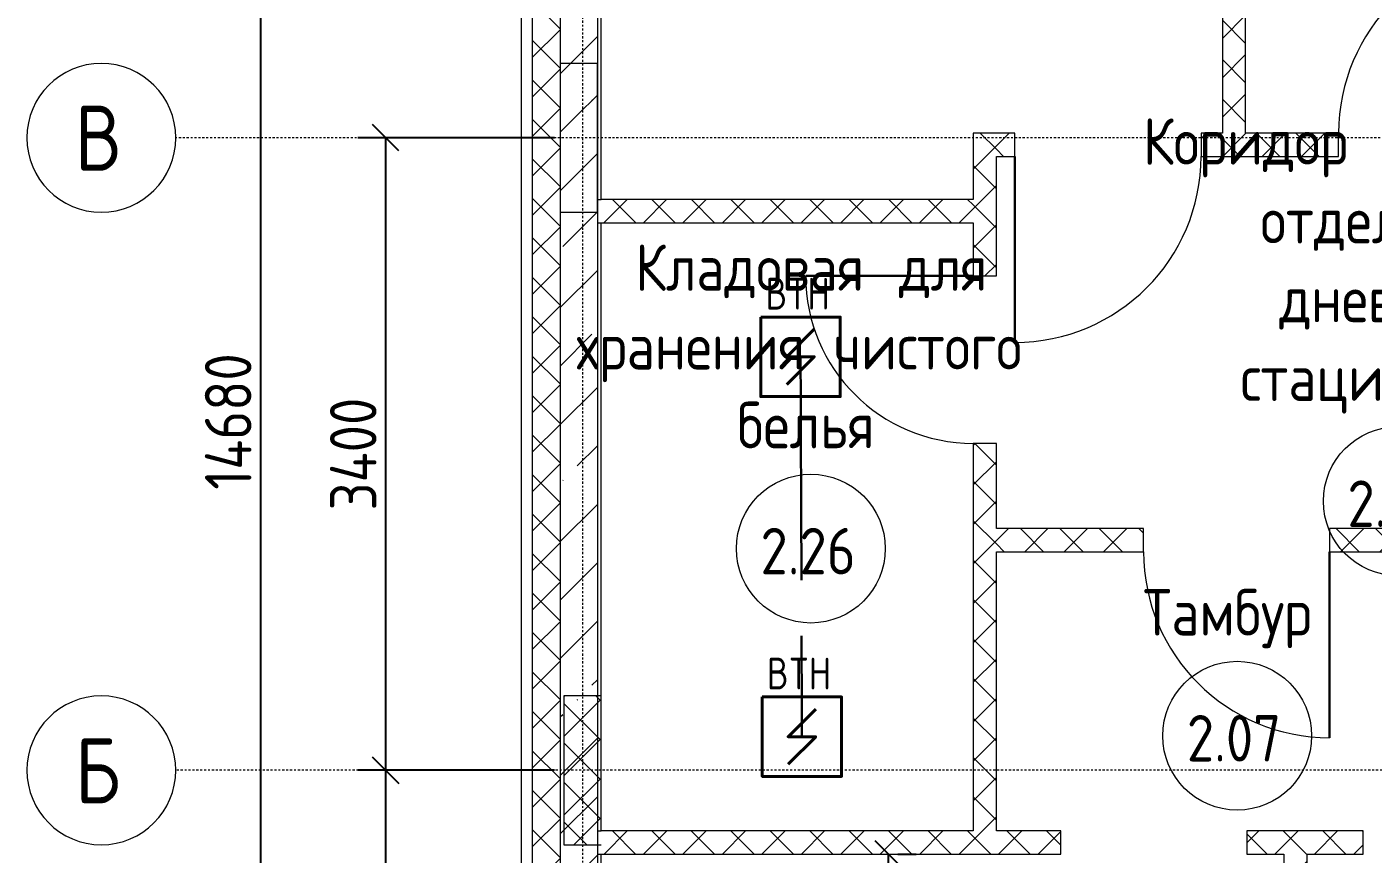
# Model space of a CAD drawing. Header units: millimetres. Extents: x -174154 to -170572, y -111302 to -109817.
# Drawn here: x -171778.7 to -171706.4, y -110574.6 to -110530.2 of the extents above; entities that cross this region are included whole.
import ezdxf

# ---------------------------------------------------------------- set-up
doc = ezdxf.new("R2010")
doc.units = ezdxf.units.MM
doc.set_wipeout_variables(frame=1)
doc.linetypes.add('ACAD_ISO02W100', pattern=[15, 12, -3])
doc.linetypes.add('ADSK_Линия сетки', pattern=[21, 12, -3, 3, -3])
doc.layers.get('Defpoints').update_dxf_attribs({"color": 70})
for name, color, linetype, lineweight in [('!Подложка', 252, 'ACAD_ISO02W100', 25), ('Двери', 7, 'Continuous', 18), ('Кабель ПС', 20, 'ACAD_ISO02W100', 30), ('Колонны', 7, 'Continuous', 18), ('Марки помещений', 7, 'Continuous', 18), ('Оси', 7, 'Continuous', 9), ('Панель', 7, 'Continuous', 18), ('ПС', 1, 'Continuous', 50), ('Размеры', 7, 'Continuous', 9), ('Стены разрез', 7, 'Continuous', 40), ('Стены штриховка', 7, 'Continuous', 18)]:
    doc.layers.add(name, color=color, linetype=linetype, lineweight=lineweight)
doc.styles.add('GOST Common', font='GOST Common.ttf', dxfattribs={"width": 0.9, "height": 250})
doc.styles.add('GOST Common_1', font='GOST Common.ttf', dxfattribs={"width": 0.9, "height": 350})
doc.styles.get("Standard").update_dxf_attribs({"font": 'GOST_A.TTF'})
doc.dimstyles.new('ADSK_Проверочный', dxfattribs={"dimscale": 304.8, "dimtxt": 251.428749, "dimasz": 0.463911, "dimexe": 0.492126, "dimexo": 0.492126, "dimgap": 0.164042, "dimtad": 1, "dimdec": 0, "dimdsep": 46, "dimtxsty": 'GOST Common', "dimblk1": 'OBLIQUE', "dimblk2": 'OBLIQUE', "dimsah": 1, "dimcen": 0.09, "dimazin": 0, "dimtfac": 1, "dimtdec": 4, "dimtix": 1, "dimtmove": 0, "dimatfit": 3, "dimfxl": 1, "dimtvp": 1, "dimtolj": 1, "dimtzin": 0, "dimarcsym": 2})
pattern_1 = [(45, (30280, 12305), (-106.066, 106.066), []), (135, (30280, 12305), (-106.066, -106.066), [])]

# ---------------------------------------------------------------- blocks, each defined once
blk = doc.blocks.new('*U11')
at = {"layer": 'ПС', "ltscale": 300, "insert": (138.9, 388.4), "char_height": 120, "width": 281.478, "attachment_point": 5, "bg_fill": 3, "box_fill_scale": 1, "bg_fill_color": 256, "bg_fill_transparency": 0}
blk.add_mtext('BTH', dxfattribs=at)
blk.add_wipeout([(0, 300), (300, 300), (300, 0), (0, 0)]).dxf.layer = 'ПС'
at = {"layer": 'ПС', "color": 1, "lineweight": 40}
blk.add_lwpolyline([(0, 300), (300, 300), (300, 0), (0, 0)], close=True, dxfattribs=at)
at = {"layer": 'ПС', "lineweight": 40, "ltscale": 100}
blk.add_lwpolyline([(202.1, 254.3), (97.9, 150), (202.1, 150), (97.9, 45.7)], dxfattribs=at)
blk = doc.blocks.new('AC_Дверь_Однопольная_ПВХ - 960х2080h М ОЛ Глухой низ с доводчиком-799938-В_АР_ПЭ_02 Этаж')
at = {"layer": 'Панель', "lineweight": 30}
blk.add_line((500, 62.5), (500, 1062.5), dxfattribs=at)
at = {"layer": 'Панель'}
blk.add_arc((500, 62.5), 1000, 90, 180, dxfattribs=at)
blk = doc.blocks.new('AC_Дверь_Однопольная_ПВХ - 860х2080h В Л-799853-В_АР_ПЭ_02 Этаж')
at = {"layer": 'Панель', "lineweight": 30}
blk.add_line((450, 62.5), (450, 962.5), dxfattribs=at)
at = {"layer": 'Панель'}
blk.add_arc((450, 62.5), 900, 90, 180, dxfattribs=at)
blk = doc.blocks.new('AC_Дверь_Однопольная_ДеревяннаяНаружная_ГОСТ24698-81 - 960х2080h Г-799396-В_АР_ПЭ_02 Этаж')
at = {"layer": 'Панель', "lineweight": 30}
blk.add_line((-500, 62.5), (-500, 1062.5), dxfattribs=at)
at = {"layer": 'Панель'}
blk.add_arc((-500, 62.5), 1000, 0, 90, dxfattribs=at)
blk = doc.blocks.new('AC_Дверь_Однопольная_ДеревяннаяНаружная_ГОСТ24698-81 - 960х2080h ГЛ-799317-В_АР_ПЭ_02 Этаж')
at = {"layer": 'Панель', "lineweight": 30}
blk.add_line((500, 62.5), (500, 1062.5), dxfattribs=at)
at = {"layer": 'Панель'}
blk.add_arc((500, 62.5), 1000, 90, 180, dxfattribs=at)
blk = doc.blocks.new('Ось сетки - D8-4846-В_АР_ПЭ_02 Этаж')
at = {"layer": 'Оси', "lineweight": 18}
for start, end in [(360, 180), (180, 360)]:
    blk.add_arc((0, 0), 4, start, end, dxfattribs=at)
blk = doc.blocks.new('_Oblique')
at = {"color": 0, "linetype": 'ByBlock', "lineweight": -2}
blk.add_line((-0.5, -0.5), (0.5, 0.5), dxfattribs=at)
blk = doc.blocks.new('*D506')
at = {"layer": 'Defpoints', "color": 0, "transparency": 16777216}
for p in [(-727.1, 5465), (330, 5465), (330, 315)]:
    blk.add_point(p, dxfattribs=at)
at = {"layer": 'Размеры', "color": 0, "lineweight": -2, "transparency": 16777216}
for p, q in [((180, 5465), (-877.1, 5465)), ((-727.1, 315), (-727.1, 5465)), ((180, 315), (-877.1, 315))]:
    blk.add_line(p, q, dxfattribs=at)
at = {"layer": 'Размеры', "color": 0, "lineweight": -2, "transparency": 16777216, "xscale": 141.4, "yscale": 141.4, "zscale": 141.4}
for p, rotation in [((-727.1, 5465), 90), ((-727.1, 315), 270)]:
    blk.add_blockref('_Oblique', p, dxfattribs=dict(at, rotation=rotation))
at = {"layer": 'Размеры', "color": 0, "transparency": 16777216, "insert": (-902.1, 2890), "char_height": 250, "width": 700.591, "attachment_point": 5, "rotation": 90, "style": 'GOST Common'}
blk.add_mtext('\\A1;5150', dxfattribs=at)
blk = doc.blocks.new('ADSK_Марка_Помещение_2_ГОСТ21-501-2011 - Имя и Категория-86712-В_АР_ПЭ_02 Этаж')
at = {"layer": 'Марки помещений'}
blk.add_circle((0, 0), 4, dxfattribs=at)
blk = doc.blocks.new('*D507')
at = {"layer": 'Defpoints', "color": 0, "transparency": 16777216}
for p in [(-727.1, 8865), (330, 8865), (330, 5465)]:
    blk.add_point(p, dxfattribs=at)
at = {"layer": 'Размеры', "color": 0, "lineweight": -2, "transparency": 16777216}
for p, q in [((180, 8865), (-877.1, 8865)), ((-727.1, 5465), (-727.1, 8865)), ((180, 5465), (-877.1, 5465))]:
    blk.add_line(p, q, dxfattribs=at)
at = {"layer": 'Размеры', "color": 0, "lineweight": -2, "transparency": 16777216, "xscale": 141.4, "yscale": 141.4, "zscale": 141.4}
for p, rotation in [((-727.1, 8865), 90), ((-727.1, 5465), 270)]:
    blk.add_blockref('_Oblique', p, dxfattribs=dict(at, rotation=rotation))
at = {"layer": 'Размеры', "color": 0, "transparency": 16777216, "insert": (-902.1, 7165), "char_height": 250, "width": 782.412, "attachment_point": 5, "rotation": 90, "style": 'GOST Common'}
blk.add_mtext('\\A1;3400', dxfattribs=at)
blk = doc.blocks.new('*D508')
at = {"layer": 'Defpoints', "color": 0, "transparency": 16777216}
for p in [(-1399.35439, 14680), (0, 14680), (0, 0)]:
    blk.add_point(p, dxfattribs=at)
at = {"layer": 'Размеры', "color": 0, "lineweight": -2, "transparency": 16777216}
for p, q in [((-150, 14680), (-1549.35439, 14680)), ((-1399.35439, 0), (-1399.35439, 14680)), ((-150, 0), (-1549.35439, 0))]:
    blk.add_line(p, q, dxfattribs=at)
at = {"layer": 'Размеры', "color": 0, "lineweight": -2, "transparency": 16777216, "xscale": 141.4, "yscale": 141.4, "zscale": 141.4}
for p, rotation in [((-1399.35439, 14680), 90), ((-1399.35439, 0), 270)]:
    blk.add_blockref('_Oblique', p, dxfattribs=dict(at, rotation=rotation))
at = {"layer": 'Размеры', "color": 0, "transparency": 16777216, "insert": (-1574.35439, 7340), "char_height": 250, "width": 915.3711068, "attachment_point": 5, "rotation": 90, "style": 'GOST Common'}
blk.add_mtext('\\A1;14680', dxfattribs=at)
blk = doc.blocks.new('*D510')
at = {"layer": 'Defpoints', "color": 0, "transparency": 16777216}
for p in [(1874.7, 5014.8), (1974.7, 5014.8), (1581.3, 4183.8)]:
    blk.add_point(p, dxfattribs=at)
at = {"layer": 'Размеры', "color": 0, "lineweight": -2, "transparency": 16777216}
for p, q in [((1974.7, 4183.8), (1974.7, 5014.8)), ((2024.7, 5014.8), (2124.7, 5014.8)), ((1731.3, 4183.8), (2124.7, 4183.8))]:
    blk.add_line(p, q, dxfattribs=at)
at = {"layer": 'Размеры', "color": 0, "lineweight": -2, "transparency": 16777216, "xscale": 141.4, "yscale": 141.4, "zscale": 141.4}
for p, rotation in [((1974.7, 5014.8), 90), ((1974.7, 4183.8), 270)]:
    blk.add_blockref('_Oblique', p, dxfattribs=dict(at, rotation=rotation))
at = {"layer": 'Размеры', "color": 0, "lineweight": 20, "transparency": 16777216, "insert": (1799.7, 4599.3), "char_height": 250, "width": 511.381, "attachment_point": 5, "rotation": 90, "style": 'GOST Common'}
blk.add_mtext('\\A1;831', dxfattribs=at)
blk = doc.blocks.new('A$C02fe7d8c')
at = {"layer": 'Колонны', "lineweight": 20, "true_color": 0x636466}
h = blk.add_hatch(dxfattribs=at)
h.set_pattern_fill('FP_3', color=251, style=0, pattern_type=2)
h.set_pattern_definition([(45, (30280, 12305), (-314.309, 314.309), []), (45, (30594.3, 12305), (-314.309, 314.309), [222.25, -111.125])])
h.paths.add_polyline_path([(210, 8465), (410, 8465), (410, 9265), (210, 9265)])
at = {"layer": 'Стены разрез', "lineweight": 20, "true_color": 0x636466}
h = blk.add_hatch(dxfattribs=at)
h.set_pattern_fill('FP_1', color=251, style=0, pattern_type=2)
h.set_pattern_definition(pattern_1)
h.paths.add_polyline_path([(120.7, 210), (210, 210), (210, 14470), (60, 14470), (60, 210)])
h = blk.add_hatch(dxfattribs=at)
h.set_pattern_fill('FP_2', color=251, style=0, pattern_type=2)
h.set_pattern_definition([(45, (30280, 12305), (-314.309, 314.309), []), (45, (30594.3, 12305), (-314.309, 314.309), [555.625, -111.125, 3.353, -107.772])])
h.paths.add_polyline_path([(210, 410), (410, 410), (410, 14270), (210, 14270), (210, 430)])
h = blk.add_hatch(dxfattribs=at)
h.set_pattern_fill('FP_1', color=251, style=0, pattern_type=2)
h.set_pattern_definition(pattern_1)
h.paths.add_polyline_path([(3895, 8890), (3895, 14270), (3770, 14270), (3770, 8890)])
h = blk.add_hatch(dxfattribs=at)
h.set_pattern_fill('FP_1', color=251, style=0, pattern_type=2)
h.set_pattern_definition(pattern_1)
h.paths.add_polyline_path([(2430, 5139.8), (2555, 5139.8), (2555, 7222.5), (2430, 7222.5)])
h.paths.add_polyline_path([(2430, 8122.5), (2555, 8122.5), (2555, 8890), (2430, 8890), (2430, 8408.5)])
h = blk.add_hatch(dxfattribs=at)
h.set_pattern_fill('FP_1', color=251, style=0, pattern_type=2)
h.set_pattern_definition(pattern_1)
h.paths.add_polyline_path([(14929.9, 8765), (14929.9, 8890), (12905, 8890), (12905, 8765), (13430, 8765)])
h.paths.add_polyline_path([(11905, 8765), (11905, 8890), (9420, 8890), (9420, 8765)])
h.paths.add_polyline_path([(8420, 8765), (8420, 8890), (5395, 8890), (5395, 8765)])
h.paths.add_polyline_path([(3655, 8765), (4395, 8765), (4395, 8890), (3655, 8890)])
h.paths.add_polyline_path([(2555, 8765), (2655, 8765), (2655, 8890), (2555, 8890)])
h = blk.add_hatch(dxfattribs=at)
h.set_pattern_fill('FP_1', color=251, style=0, pattern_type=2)
h.set_pattern_definition(pattern_1)
h.paths.add_polyline_path([(2430, 8408.5), (2430, 8533.5), (410, 8533.5), (410, 8408.5), (430, 8408.5)])
h = blk.add_hatch(dxfattribs=at)
h.set_pattern_fill('FP_1', color=251, style=0, pattern_type=2)
h.set_pattern_definition(pattern_1)
h.paths.add_polyline_path([(12807.5, 6640), (12807.5, 6765), (12207.5, 6765), (12207.5, 6640)])
h.paths.add_polyline_path([(11207.5, 6640), (11207.5, 6765), (4346.3, 6765), (4346.3, 6640), (9896.3, 6640)])
h.paths.add_polyline_path([(3125.2, 6640), (3346.3, 6640), (3346.3, 6765), (2555, 6765), (2555, 6640)])
h = blk.add_hatch(dxfattribs=at)
h.set_pattern_fill('FP_1', color=251, style=0, pattern_type=2)
h.set_pattern_definition(pattern_1)
h.paths.add_polyline_path([(230, 5065), (430, 5065), (430, 5865), (230, 5865)])
h = blk.add_hatch(dxfattribs=at)
h.set_pattern_fill('FP_1', color=251, style=0, pattern_type=2)
h.set_pattern_definition(pattern_1)
h.paths.add_polyline_path([(4101, 5014.8), (4226, 5014.8), (4226, 5139.8), (3901, 5139.8), (3901, 5014.8)])
h.paths.add_polyline_path([(2901, 5014.8), (2901, 5139.8), (410, 5139.8), (410, 5014.8), (430, 5014.8)])
h = blk.add_hatch(dxfattribs=at)
h.set_pattern_fill('FP_1', color=251, style=0, pattern_type=2)
h.set_pattern_definition(pattern_1)
h.paths.add_polyline_path([(7730, 5014.8), (7730, 5139.8), (5526, 5139.8), (5526, 5014.8), (6129.8, 5014.8)])
h.paths.add_polyline_path([(4526, 5014.8), (4526, 5139.8), (4226, 5139.8), (4226, 5014.8)])
h = blk.add_hatch(dxfattribs=at)
h.set_pattern_fill('FP_1', color=251, style=0, pattern_type=2)
h.set_pattern_definition(pattern_1)
h.paths.add_polyline_path([(4101, 410), (4226, 410), (4226, 5014.8), (4101, 5014.8), (4101, 430)])
at = {"layer": 'Колонны', "color": 251, "lineweight": 20, "true_color": 0x636466}
for p, q in [((410, 9265), (210, 9265)), ((210, 9265), (210, 8465)), ((410, 8465), (410, 9265)), ((210, 8465), (410, 8465))]:
    blk.add_line(p, q, dxfattribs=at)
at = {"layer": 'Оси', "linetype": 'ADSK_Линия сетки'}
for p, q in [((330, 16592.9), (330, -2195)), ((32780, 8865), (-1856.4, 8865)), ((32579.7, 5465), (-1856.4, 5465))]:
    blk.add_line(p, q, dxfattribs=at)
at = {"layer": 'Стены разрез', "color": 251, "lineweight": 20, "true_color": 0x636466}
for p, q in [((0, 14680), (0, 0)), ((430, 8533.5), (430, 14250)), ((3770, 14250), (3770, 8890)), ((3895, 8890), (3895, 14250)), ((2655, 8890), (2430, 8890)), ((2430, 8890), (2430, 8533.5)), ((2655, 8765), (2655, 8890)), ((3770, 8890), (3655, 8890)), ((3655, 8890), (3655, 8765)), ((4395, 8890), (3895, 8890)), ((4395, 8765), (4395, 8890)), ((2555, 8122.5), (2555, 8765)), ((2555, 8765), (2655, 8765)), ((3655, 8765), (4395, 8765)), ((2430, 8533.5), (430, 8533.5)), ((430, 5139.8), (430, 8408.5)), ((430, 8408.5), (2430, 8408.5)), ((2430, 8408.5), (2430, 8122.5)), ((2430, 8122.5), (2555, 8122.5)), ((2555, 7222.5), (2430, 7222.5)), ((2430, 7222.5), (2430, 5139.8)), ((2555, 6765), (2555, 7222.5)), ((3346.3, 6765), (2555, 6765)), ((3346.3, 6640), (3346.3, 6765)), ((11207.5, 6765), (4346.3, 6765)), ((4346.3, 6765), (4346.3, 6640)), ((2555, 5139.8), (2555, 6640)), ((2555, 6640), (3346.3, 6640)), ((4346.3, 6640), (5621.3, 6640)), ((430, 5865), (230, 5865)), ((230, 5865), (230, 5065)), ((430, 5139.8), (430, 5865)), ((2430, 5139.8), (430, 5139.8)), ((2901, 5139.8), (2555, 5139.8)), ((2901, 5014.8), (2901, 5139.8)), ((4526, 5139.8), (3901, 5139.8)), ((3901, 5139.8), (3901, 5014.8)), ((4526, 5014.8), (4526, 5139.8)), ((230, 5065), (430, 5065)), ((430, 430), (430, 5014.8)), ((430, 5014.8), (2901, 5014.8)), ((3901, 5014.8), (4101, 5014.8)), ((4101, 5014.8), (4101, 430)), ((4226, 430), (4226, 5014.8)), ((4226, 5014.8), (4526, 5014.8))]:
    blk.add_line(p, q, dxfattribs=at)
at = {"layer": 'Стены штриховка', "color": 251, "lineweight": 20, "true_color": 0x636466}
for p, q in [((60, 14620), (60, 60)), ((210, 14470), (210, 210)), ((410, 14270), (410, 410)), ((410, 8533.5), (430, 8533.5)), ((410, 8408.5), (430, 8408.5)), ((410, 5139.8), (430, 5139.8)), ((410, 5014.8), (430, 5014.8))]:
    blk.add_line(p, q, dxfattribs=at)
at = {"layer": 'Двери', "color": 251, "lineweight": 20, "true_color": 0x636466}
blk.add_blockref('AC_Дверь_Однопольная_ПВХ - 960х2080h М ОЛ Глухой низ с доводчиком-799938-В_АР_ПЭ_02 Этаж', (4895, 8827.5), dxfattribs=at)
for name, p, rotation in [('AC_Дверь_Однопольная_ДеревяннаяНаружная_ГОСТ24698-81 - 960х2080h ГЛ-799317-В_АР_ПЭ_02 Этаж', (3155, 8827.5), 180), ('AC_Дверь_Однопольная_ПВХ - 860х2080h В Л-799853-В_АР_ПЭ_02 Этаж', (2492.5, 7672.5), 89.9999999999999), ('AC_Дверь_Однопольная_ДеревяннаяНаружная_ГОСТ24698-81 - 960х2080h Г-799396-В_АР_ПЭ_02 Этаж', (3846.3, 6702.5), 180)]:
    blk.add_blockref(name, p, dxfattribs=dict(at, rotation=rotation))
at = {"layer": 'Марки помещений', "color": 251, "lineweight": 20, "true_color": 0x636466, "xscale": 99.99999999999993, "yscale": 99.99999999999993, "zscale": 99.99999999999993}
for p in [(4712.6, 6911.9), (1557.5, 6656.9), (3849.5, 5651)]:
    blk.add_blockref('ADSK_Марка_Помещение_2_ГОСТ21-501-2011 - Имя и Категория-86712-В_АР_ПЭ_02 Этаж', p, dxfattribs=at)
at = {"layer": 'Оси', "lineweight": 18, "xscale": 99.99999999999993, "yscale": 99.99999999999993, "zscale": 99.99999999999993, "rotation": 89.99999999999982}
for p in [(-2256.4, 8865), (-2256.4, 5465)]:
    blk.add_blockref('Ось сетки - D8-4846-В_АР_ПЭ_02 Этаж', p, dxfattribs=at)
at = {"layer": 'Марки помещений', "color": 251, "lineweight": 20, "true_color": 0x636466, "char_height": 250, "attachment_point": 1, "style": 'GOST Common'}
for s, insert, width in [('Коридор', (3343.6, 8970.5), 1385.316), ('отделения', (3974.6, 8547.2), 1803.797), ('Кладовая', (614.2, 8292.6), 1623.417), ('для', (2031, 8292.6), 584.43), ('дневного', (4075.8, 8123.9), 1558.48), ('хранения', (298.7, 7869.3), 1580.126), ('чистого', (1679.8, 7869.3), 1385.316), ('стационара', (3867.4, 7700.5), 2056.328), ('белья', (1161.9, 7445.9), 974.05), ('2.27', (4442, 7023.2), 663.797), ('2.26', (1286.9, 6768.3), 663.797), ('Тамбур', (3343.6, 6439.6), 1233.797), ('2.07', (3578.9, 5762.4), 663.797)]:
    blk.add_mtext(s, dxfattribs=dict(at, insert=insert, width=width))
at = {"layer": 'Оси', "char_height": 350, "width": 310.253, "attachment_point": 1, "style": 'GOST Common_1'}
for s, insert in [('\\fGOST Common|b0|i0|c204|p34|;\\W.9;В', (-2398.4, 9038.2)), ('\\fGOST Common|b0|i0|c204|p34|;\\W.9;Б', (-2398.4, 5638.2))]:
    blk.add_mtext(s, dxfattribs=dict(at, insert=insert))
at = {"layer": 'Размеры'}
for base, p1, p2, override, picture, middle in [((-1399.4, 14680), (0, 0), (0, 14680), {"dimpost": '<>', "dimfxl": 14680}, '*D508', (-1574.4, 7340)), ((-727.1, 8865), (330, 5465), (330, 8865), {"dimpost": '<>', "dimfxl": 3400}, '*D507', (-902.1, 7165)), ((-727.1, 5465), (330, 315), (330, 5465), {"dimpost": '<>', "dimfxl": 5150}, '*D506', (-902.1, 2890))]:
    dim = blk.add_linear_dim(base=base, p1=p1, p2=p2, angle=90, dimstyle='ADSK_Проверочный', override=override, dxfattribs=at)
    dim.commit()
    dim.dimension.update_dxf_attribs({"geometry": picture, "text_midpoint": middle})
at = {"layer": 'Размеры', "color": 251, "lineweight": 20, "true_color": 0x636466}
dim = blk.add_linear_dim(base=(1974.7, 5014.8), p1=(1581.3, 4183.8), p2=(1874.7, 5014.8), angle=90, dimstyle='ADSK_Проверочный', override={"dimpost": '<>', "dimfxl": 881.285115}, dxfattribs=at)
dim.commit()
dim.dimension.update_dxf_attribs({"geometry": '*D510', "text_midpoint": (1799.7, 4599.3)})

msp = doc.modelspace()

# ---------------------------------------------------------------- block references
at = {"layer": 'ПС', "color": 0, "xscale": 0.01424277820484836, "yscale": 0.01424277820484836, "zscale": 0.01424277820484836}
for p in [(-171739.281, -110550.047), (-171739.206, -110570.466)]:
    msp.add_blockref('*U11', p, dxfattribs=at)

# ---------------------------------------------------------------- next in the draw order: linework, layer by layer
at = {"layer": 'Кабель ПС'}
msp.add_lwpolyline([(-171737.144, -110547.91), (-171737.069, -110568.33)], dxfattribs=at)

# ---------------------------------------------------------------- next in the draw order: block references
at = {"layer": '!Подложка', "ltscale": 20, "xscale": 0.01, "yscale": 0.01, "zscale": 0.01}
msp.add_blockref('A$C02fe7d8c', (-171752.166, -110624.788), dxfattribs=at)

doc.saveas('drawing.dxf')
